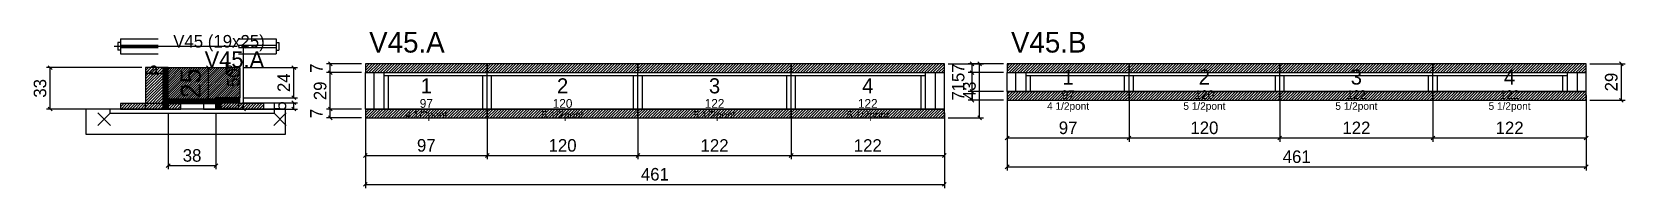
# Model space of a CAD drawing. Extents: x -69 to 1200, y -92 to 32.
import ezdxf
from ezdxf.enums import TextEntityAlignment as Align

# ---------------------------------------------------------------- set-up
doc = ezdxf.new("R2010")
doc.units = 0
for name, color, linetype in [('5', 5, 'Continuous'), ('barrote', 126, 'Continuous'), ('CONCRETO', 251, 'Continuous'), ('COTA', 241, 'Continuous'), ('Cota Seção (2x)', 241, 'Continuous'), ('detalhes', 7, 'Continuous'), ('Hachura', 251, 'Continuous'), ('Madeira', 126, 'Continuous'), ('NOMENCLATURA', 7, 'Continuous'), ('Painéis', 200, 'Continuous'), ('presilha', 224, 'Continuous'), ('SARR_2.2x7', 40, 'Continuous'), ('SARR_3.5x7', 81, 'Continuous'), ('SCO-___-LAJ', 224, 'Continuous'), ('TENSOR', 224, 'Continuous'), ('texto', 7, 'Continuous'), ('Texto Seção', 7, 'Continuous')]:
    doc.layers.add(name, color=color, linetype=linetype)
doc.dimstyles.new('PAINEL', dxfattribs={"dimtxt": 10, "dimasz": 3, "dimexe": 3, "dimexo": 3, "dimgap": 3, "dimtad": 1, "dimblk": 'OBLIQUE', "dimblk1": 'OBLIQUE', "dimcen": 2.5, "dimclrd": 4, "dimclre": 4, "dimclrt": 240, "dimazin": 3, "dimtfac": 1, "dimtmove": 0, "dimatfit": 3})
doc.dimstyles.new('SECAO2X', dxfattribs={"dimtxt": 16, "dimasz": 3, "dimexe": 3, "dimexo": 3, "dimgap": 3, "dimtad": 1, "dimblk": 'OBLIQUE', "dimblk1": 'OBLIQUE', "dimcen": 2.5, "dimclrd": 4, "dimclre": 4, "dimclrt": 240, "dimazin": 3, "dimtfac": 1, "dimtmove": 0, "dimatfit": 3})

# ---------------------------------------------------------------- blocks, each defined once
blk = doc.blocks.new('_OBLIQUE')
at = {"color": 0, "linetype": 'BYBLOCK'}
blk.add_line((-0.5, -0.5), (0.5, 0.5), dxfattribs=at)

msp = doc.modelspace()

# ---------------------------------------------------------------- hatches: boundary and pattern name
at = {"layer": 'COTA'}
h = msp.add_hatch(dxfattribs=at)
h.set_pattern_fill('ANSI31', scale=0.4)
h.paths.add_polyline_path([(40, -21), (40, 4), (97, 4), (97, -20), (78, -20), (78, -21)])
h = msp.add_hatch(dxfattribs=at)
h.set_pattern_fill('ANSI31', scale=0.5)
h.paths.add_polyline_path([(197, 0), (294, 0), (294, 7), (197, 7)])
h = msp.add_hatch(dxfattribs=at)
h.set_pattern_fill('ANSI31', scale=0.5)
h.paths.add_polyline_path([(294, 0), (414, 0), (414, 7), (294, 7)])
h = msp.add_hatch(dxfattribs=at)
h.set_pattern_fill('ANSI31', scale=0.5)
h.paths.add_polyline_path([(414, 0), (536, 0), (536, 7), (414, 7)])
h = msp.add_hatch(dxfattribs=at)
h.set_pattern_fill('ANSI31', scale=0.5)
h.paths.add_polyline_path([(536, 0), (658, 0), (658, 7), (536, 7)])
h = msp.add_hatch(dxfattribs=at)
h.set_pattern_fill('ANSI31', scale=0.5)
h.paths.add_polyline_path([(708, 0), (805, 0), (805, 7), (708, 7)])
h = msp.add_hatch(dxfattribs=at)
h.set_pattern_fill('ANSI31', scale=0.5)
h.paths.add_polyline_path([(805, 0), (925, 0), (925, 7), (805, 7)])
h = msp.add_hatch(dxfattribs=at)
h.set_pattern_fill('ANSI31', scale=0.5)
h.paths.add_polyline_path([(925, 0), (1047, 0), (1047, 7), (925, 7)])
h = msp.add_hatch(dxfattribs=at)
h.set_pattern_fill('ANSI31', scale=0.5)
h.paths.add_polyline_path([(1047, 0), (1169, 0), (1169, 7), (1047, 7)])
h = msp.add_hatch(dxfattribs=at)
h.set_pattern_fill('ANSI31', scale=0.5)
h.paths.add_polyline_path([(708, -22), (805, -22), (805, -15), (708, -15)])
h = msp.add_hatch(dxfattribs=at)
h.set_pattern_fill('ANSI31', scale=0.5)
h.paths.add_polyline_path([(805, -22), (925, -22), (925, -15), (805, -15)])
h = msp.add_hatch(dxfattribs=at)
h.set_pattern_fill('ANSI31', scale=0.5)
h.paths.add_polyline_path([(925, -22), (1047, -22), (1047, -15), (925, -15)])
h = msp.add_hatch(dxfattribs=at)
h.set_pattern_fill('ANSI31', scale=0.5)
h.paths.add_polyline_path([(1047, -22), (1169, -22), (1169, -15), (1047, -15)])
h = msp.add_hatch(dxfattribs=at)
h.set_pattern_fill('ANSI31', scale=0.5)
h.paths.add_polyline_path([(197, -36), (294, -36), (294, -29), (197, -29)])
h = msp.add_hatch(dxfattribs=at)
h.set_pattern_fill('ANSI31', scale=0.5)
h.paths.add_polyline_path([(294, -36), (414, -36), (414, -29), (294, -29)])
h = msp.add_hatch(dxfattribs=at)
h.set_pattern_fill('ANSI31', scale=0.5)
h.paths.add_polyline_path([(414, -36), (536, -36), (536, -29), (414, -29)])
h = msp.add_hatch(dxfattribs=at)
h.set_pattern_fill('ANSI31', scale=0.5)
h.paths.add_polyline_path([(536, -36), (658, -36), (658, -29), (536, -29)])
at = {"layer": 'Hachura'}
h = msp.add_hatch(dxfattribs=at)
h.set_pattern_fill('ANSI31', scale=0.5)
h.paths.add_polyline_path([(22, -29), (36, -29), (36, 4), (22, 4)])
h = msp.add_hatch(dxfattribs=at)
h.set_pattern_fill('ANSI31', scale=0.5)
h.paths.add_polyline_path([(22, -0.4), (36, -0.4), (36, 4), (22, 4)])
h = msp.add_hatch(dxfattribs=at)
h.set_pattern_fill('SOLID')
h.paths.add_polyline_path([(36, -29), (40, -29), (40, 4), (36, 4)])
h = msp.add_hatch(dxfattribs=at)
h.set_pattern_fill('ANSI31', scale=0.5)
h.paths.add_polyline_path([(2, -29), (22, -29), (22, -24.6), (2, -24.6)])
h = msp.add_hatch(dxfattribs=at)
h.set_pattern_fill('SOLID')
h.paths.add_polyline_path([(40, -24.6), (78, -24.6), (78, -21), (40, -21)])
h = msp.add_hatch(dxfattribs=at)
h.set_pattern_fill('ANSI31', scale=0.5)
h.paths.add_polyline_path([(40, -29), (50, -29), (50, -24.6), (40, -24.6)])
h = msp.add_hatch(dxfattribs=at)
h.set_pattern_fill('SOLID')
h.paths.add_polyline_path([(78, -24), (97, -24), (97, -20), (78, -20)])
h = msp.add_hatch(dxfattribs=at)
h.set_pattern_fill('SOLID')
h.paths.add_polyline_path([(78, -29), (82, -29), (82, -24), (78, -24)])
h = msp.add_hatch(dxfattribs=at)
h.set_pattern_fill('ANSI31', scale=0.5)
h.paths.add_polyline_path([(82, -29), (96, -29), (96, -24), (82, -24)])
h = msp.add_hatch(dxfattribs=at)
h.set_pattern_fill('ANSI31', scale=0.5)
h.paths.add_polyline_path([(82, -28.4), (96, -28.4), (96, -24), (82, -24)])
h = msp.add_hatch(dxfattribs=at)
h.set_pattern_fill('ANSI31', scale=0.5)
h.paths.add_polyline_path([(96, -29), (116, -29), (116, -24.6), (96, -24.6)])

# ---------------------------------------------------------------- linework, layer by layer
for p, q in [((2, 27), (32, 27)), ((2, 27), (2, 15)), ((96, 27), (126, 27)), ((126, 27), (126, 15)), ((0, 24), (0, 18)), ((2, 24), (0, 24)), ((2, 18), (0, 18)), ((2, 22), (32, 22)), ((2, 20), (32, 20)), ((2, 15), (32, 15)), ((96, 22), (126, 22)), ((96, 20), (126, 20)), ((96, 15), (126, 15)), ((126, 24), (128, 24)), ((126, 18), (128, 18)), ((128, 24), (128, 18))]:
    msp.add_line(p, q)
at = {"layer": 'barrote'}
msp.add_lwpolyline([(-25.5, -49), (133.5, -49), (133.5, -29), (-25.5, -29)], close=True, dxfattribs=at)
at = {"layer": 'CONCRETO'}
msp.add_lwpolyline([(40, -21), (40, 4), (97, 4), (97, -20), (78, -20), (78, -21)], close=True, dxfattribs=at)
at = {"layer": 'Madeira'}
for points in [[(22, -29), (36, -29), (36, 4), (22, 4)], [(22, -0.4), (36, -0.4), (36, 4), (22, 4)], [(2, -29), (22, -29), (22, -24.6), (2, -24.6)], [(22, -29), (36, -29), (36, -24.6), (22, -24.6)], [(40, -29), (50, -29), (50, -24.6), (40, -24.6)], [(68, -29), (78, -29), (78, -24.6), (68, -24.6)], [(82, -29), (96, -29), (96, -24), (82, -24)], [(82, -28.4), (96, -28.4), (96, -24), (82, -24)], [(96, -29), (116, -29), (116, -24.6), (96, -24.6)]]:
    msp.add_lwpolyline(points, close=True, dxfattribs=at)
at = {"layer": 'Painéis'}
for p, q in [((197, 0), (294, 0)), ((197, -29), (197, 0)), ((294, -29), (294, 0)), ((294, -29), (294, 0)), ((294, 0), (414, 0)), ((294, -29), (294, 0)), ((414, -29), (414, 0)), ((414, -29), (414, 0)), ((414, 0), (536, 0)), ((414, -29), (414, 0)), ((536, -29), (536, 0)), ((536, -29), (536, 0)), ((536, 0), (658, 0)), ((536, -29), (536, 0)), ((658, -29), (658, 0)), ((708, 0), (805, 0)), ((708, -15), (708, 0)), ((805, -15), (805, 0)), ((805, -15), (805, 0)), ((805, 0), (925, 0)), ((805, -15), (805, 0)), ((925, -15), (925, 0)), ((925, -15), (925, 0)), ((925, 0), (1047, 0)), ((925, -15), (925, 0)), ((1047, -15), (1047, 0)), ((1047, -15), (1047, 0)), ((1047, 0), (1169, 0)), ((1047, -15), (1047, 0)), ((1169, -15), (1169, 0)), ((708, -15), (805, -15)), ((805, -15), (925, -15)), ((925, -15), (1047, -15)), ((1047, -15), (1169, -15)), ((197, -29), (294, -29)), ((294, -29), (414, -29)), ((414, -29), (536, -29)), ((536, -29), (658, -29))]:
    msp.add_line(p, q, dxfattribs=at)
for points in [[(36, -29), (40, -29), (40, 4), (36, 4)], [(40, -24.6), (78, -24.6), (78, -21), (40, -21)], [(78, -24), (97, -24), (97, -20), (78, -20)], [(78, -29), (82, -29), (82, -24), (78, -24)]]:
    msp.add_lwpolyline(points, close=True, dxfattribs=at)
at = {"layer": 'presilha'}
for p, q in [((-16, -42), (-6, -32)), ((-16, -32), (-6, -42)), ((124, -42), (134, -32)), ((124, -32), (134, -42))]:
    msp.add_line(p, q, dxfattribs=at)
at = {"layer": 'SARR_2.2x7'}
for p, q in [((204, -29), (204, 0)), ((651, -29), (651, 0)), ((715, -15), (715, 0)), ((1162, -15), (1162, 0)), ((212, -2.2), (294, -2.2)), ((294, -2.2), (414, -2.2)), ((414, -2.2), (536, -2.2)), ((536, -2.2), (643, -2.2)), ((723, -2.2), (805, -2.2)), ((805, -2.2), (925, -2.2)), ((925, -2.2), (1047, -2.2)), ((1047, -2.2), (1154, -2.2))]:
    msp.add_line(p, q, dxfattribs=at)
at = {"layer": 'SARR_3.5x7'}
for p, q in [((212, -29), (212, 0)), ((294, -29), (294, 0)), ((294, -29), (294, 0)), ((414, -29), (414, 0)), ((414, -29), (414, 0)), ((536, -29), (536, 0)), ((536, -29), (536, 0)), ((643, -29), (643, 0)), ((723, -15), (723, 0)), ((805, -15), (805, 0)), ((805, -15), (805, 0)), ((925, -15), (925, 0)), ((925, -15), (925, 0)), ((1047, -15), (1047, 0)), ((1047, -15), (1047, 0)), ((1154, -15), (1154, 0)), ((215.5, -29), (215.5, -2.2)), ((290.5, -29), (290.5, -2.2)), ((297.5, -29), (297.5, -2.2)), ((410.5, -29), (410.5, -2.2)), ((417.5, -29), (417.5, -2.2)), ((532.5, -29), (532.5, -2.2)), ((539.5, -29), (539.5, -2.2)), ((639.5, -29), (639.5, -2.2)), ((726.5, -15), (726.5, -2.2)), ((801.5, -15), (801.5, -2.2)), ((808.5, -15), (808.5, -2.2)), ((921.5, -15), (921.5, -2.2)), ((928.5, -15), (928.5, -2.2)), ((1043.5, -15), (1043.5, -2.2)), ((1050.5, -15), (1050.5, -2.2)), ((1150.5, -15), (1150.5, -2.2)), ((723, -15), (726.5, -15)), ((801.5, -15), (805, -15)), ((805, -15), (808.5, -15)), ((921.5, -15), (925, -15)), ((925, -15), (928.5, -15)), ((1043.5, -15), (1047, -15)), ((1047, -15), (1050.5, -15)), ((1150.5, -15), (1154, -15)), ((212, -29), (215.5, -29)), ((290.5, -29), (294, -29)), ((294, -29), (297.5, -29)), ((410.5, -29), (414, -29)), ((414, -29), (417.5, -29)), ((532.5, -29), (536, -29)), ((536, -29), (539.5, -29)), ((639.5, -29), (643, -29))]:
    msp.add_line(p, q, dxfattribs=at)
at = {"layer": 'SCO-___-LAJ'}
for points in [[(197, 0), (294, 0), (294, 7), (197, 7)], [(294, 0), (414, 0), (414, 7), (294, 7)], [(414, 0), (536, 0), (536, 7), (414, 7)], [(536, 0), (658, 0), (658, 7), (536, 7)], [(708, 0), (805, 0), (805, 7), (708, 7)], [(805, 0), (925, 0), (925, 7), (805, 7)], [(925, 0), (1047, 0), (1047, 7), (925, 7)], [(1047, 0), (1169, 0), (1169, 7), (1047, 7)], [(708, -22), (805, -22), (805, -15), (708, -15)], [(805, -22), (925, -22), (925, -15), (805, -15)], [(925, -22), (1047, -22), (1047, -15), (925, -15)], [(1047, -22), (1169, -22), (1169, -15), (1047, -15)], [(-6.5, -32.2), (124.5, -32.2), (124.5, -29), (-6.5, -29)], [(197, -36), (294, -36), (294, -29), (197, -29)], [(294, -36), (414, -36), (414, -29), (294, -29)], [(414, -36), (536, -36), (536, -29), (414, -29)], [(536, -36), (658, -36), (658, -29), (536, -29)]]:
    msp.add_lwpolyline(points, close=True, dxfattribs=at)
at = {"layer": 'TENSOR'}
msp.add_line((-3, 21), (95, 21), dxfattribs=at)

# ---------------------------------------------------------------- texts
at = {"layer": '5'}
for s, height, p in [('1', 12, (756.5, -3.5)), ('2', 12, (865, -3.5)), ('3', 12, (986, -3.5)), ('4', 12, (1108, -3.5)), ('1', 12, (245.5, -10.5)), ('2', 12, (354, -10.5)), ('3', 12, (475, -10.5)), ('4', 12, (597, -10.5)), ('97', 7, (245.5, -24.5)), ('120', 7, (354, -24.5)), ('122', 7, (475, -24.5)), ('122', 7, (597, -24.5)), ('97', 7, (756.5, -17.5)), ('120', 7, (865, -17.5)), ('122', 7, (986, -17.5)), ('122', 7, (1108, -17.5))]:
    msp.add_text(s, height=height, dxfattribs=at).set_placement(p, align=Align.MIDDLE_CENTER)
at = {"layer": 'detalhes'}
for s, p in [('a', (25, -1.7)), ('b', (85, -1.7)), ('c', (50, -18.5))]:
    msp.add_text(s, height=9.6, dxfattribs=at).set_placement(p)
at = {"layer": 'NOMENCLATURA'}
for s, p in [('V45.A', (200, 16)), ('V45.B', (711, 16))]:
    msp.add_text(s, height=16.5, dxfattribs=at).set_placement(p)
at = {"layer": 'texto', "char_height": 6, "attachment_point": 5}
for s, insert in [('4 1/2pont', (756.5, -27.5)), ('5 1/2pont', (865, -27.5)), ('5 1/2pont', (986, -27.5)), ('5 1/2pont', (1108, -27.5)), ('4 1/2pont', (245.5, -34.5)), ('5 1/2pont', (354, -34.5)), ('5 1/2pont', (475, -34.5)), ('5 1/2pont', (597, -34.5))]:
    msp.add_mtext(s, dxfattribs=dict(at, insert=insert))
at = {"layer": 'Texto Seção'}
for s, height, p in [('V45 (19x25)', 10, (44, 20)), ('V45.A', 13, (69, 4))]:
    msp.add_text(s, height=height, dxfattribs=at).set_placement(p)

# ---------------------------------------------------------------- dimensions: what is measured, and where the dimension line sits
at = {"layer": 'COTA'}
for base, p1, p2 in [((100, -29), (96, -29), (96, 21)), ((-54, -29), (2, -29), (22, 4)), ((140, -20), (97, -20), (97, 4)), ((169, 0), (197, 0), (197, 7)), ((169, -29), (197, -29), (197, 0)), ((686, -36), (658, -36), (658, 7)), ((680, 0), (708, 0), (708, 7)), ((680, -15), (708, -15), (708, 0)), ((1197, -22), (1169, -22), (1169, 7)), ((140, -29), (96, -29), (96, -24)), ((680, -22), (708, -22), (708, -15)), ((169, -36), (197, -36), (197, -29))]:
    msp.add_linear_dim(base=base, p1=p1, p2=p2, angle=90, dimstyle='PAINEL', dxfattribs=at).render()
for base, p1, p2 in [((708, -52), (708, -15), (805, -15)), ((708, -75), (708, -15), (1169, -15)), ((805, -52), (805, -15), (925, -15)), ((925, -52), (925, -15), (1047, -15)), ((1047, -52), (1047, -15), (1169, -15)), ((40, -74), (40, -29), (78, -29)), ((197, -66), (197, -29), (294, -29)), ((197, -89), (197, -29), (658, -29)), ((294, -66), (294, -29), (414, -29)), ((414, -66), (414, -29), (536, -29)), ((536, -66), (536, -29), (658, -29))]:
    msp.add_linear_dim(base=base, p1=p1, p2=p2, dimstyle='PAINEL', dxfattribs=at).render()
at = {"layer": 'Cota Seção (2x)'}
msp.add_linear_dim(base=(72, -21), p1=(40, -21), p2=(40, 4), angle=90, dimstyle='SECAO2X', dxfattribs=at).render()

doc.saveas('drawing.dxf')
